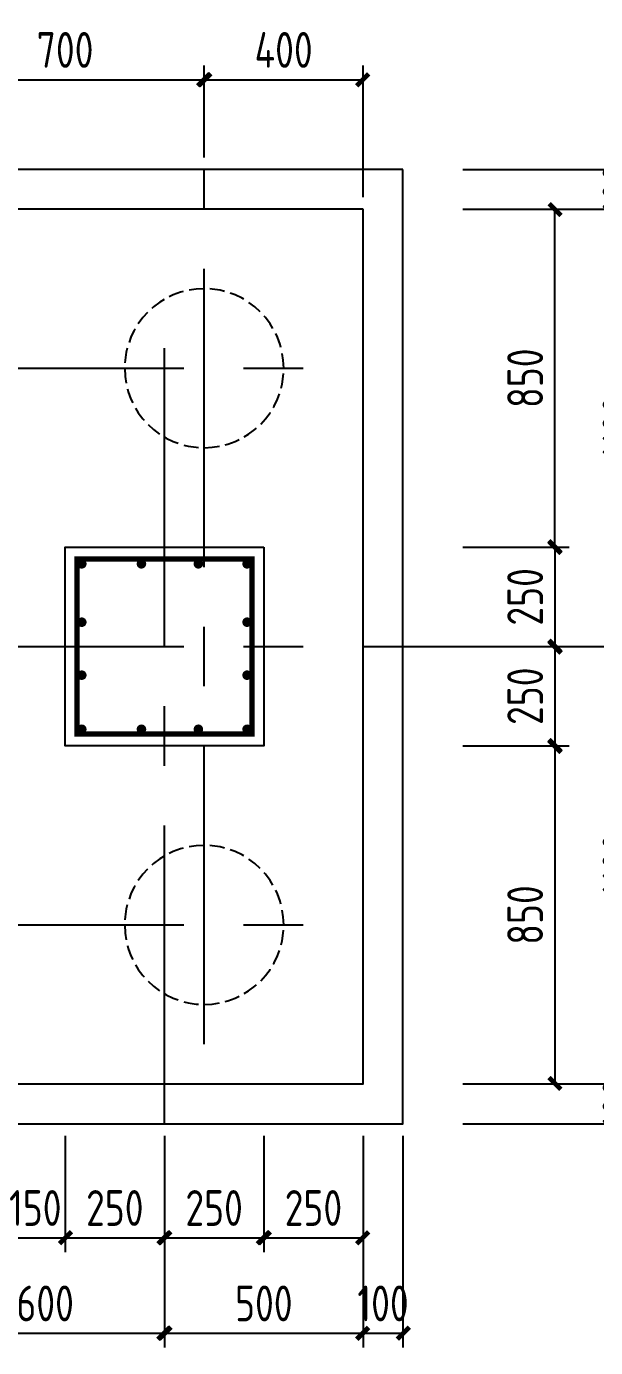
# Model space of a CAD drawing. Header units: millimetres. Extents: x 865490 to 879904, y 39442 to 44891.
# Drawn here: x 868400.6 to 868448.4, y 39617.9 to 39728.6 of the extents above; entities that cross this region are included whole.
import ezdxf

# ---------------------------------------------------------------- set-up
doc = ezdxf.new("R2010")
doc.units = ezdxf.units.MM
doc.header["$LTSCALE"] = 1000
doc.header["$MEASUREMENT"] = 0
for name, pattern in [('CENTER', [2, 1.25, -0.25, 0.25, -0.25]), ('DASH', [0.35, 0.25, -0.1]), ('DOTE', [2.42, 2, -0.2, 0.02, -0.2])]:
    doc.linetypes.add(name, pattern=pattern)
for name, color, linetype in [('1505', 2, 'Continuous'), ('1507', 6, 'Continuous'), ('1525', 1, 'Continuous'), ('DIM', 7, 'Continuous'), ('DOTE', 1, 'DOTE')]:
    doc.layers.add(name, color=color, linetype=linetype)
doc.styles.add('GBHZ', font='gbenor.shx', dxfattribs={"width": 0.9, "bigfont": 'gbcbig.shx'})
doc.dimstyles.new('Y30', dxfattribs={"dimscale": 0, "dimtxt": 3, "dimasz": 0.01, "dimexe": 1.2, "dimexo": 1, "dimgap": 1, "dimtad": 1, "dimdec": 0, "dimlfac": 30, "dimzin": 0, "dimdsep": 46, "dimtxsty": 'GBHZ', "dimblk1": 'DX', "dimblk2": 'DX', "dimsah": 1, "dimcen": 0.09, "dimdle": 1, "dimadec": 0, "dimazin": 0, "dimtfac": 1, "dimtdec": 0, "dimtix": 1, "dimtmove": 2, "dimatfit": 3, "dimldrblk": 'DX', "dimfxl": 0, "dimtolj": 1, "dimtzin": 0, "dimarcsym": 0})

# ---------------------------------------------------------------- blocks, each defined once
blk = doc.blocks.new('DX')
at = {"color": 0, "linetype": 'ByBlock', "const_width": 40}
blk.add_lwpolyline([(-54, -51), (46, 49)], dxfattribs=at)
blk = doc.blocks.new('*D2457')
at = {"layer": 'Defpoints', "color": 0, "transparency": 16777216}
for p in [(868392.19, 39636.62), (868412.19, 39636.62), (868412.19, 39619.06)]:
    blk.add_point(p, dxfattribs=at)
at = {"layer": 'dim', "color": 0, "lineweight": -2, "transparency": 16777216}
for p, q in [((868392.19, 39635.62), (868392.19, 39617.86)), ((868412.19, 39635.62), (868412.19, 39617.86)), ((868392.2, 39619.06), (868412.18, 39619.06))]:
    blk.add_line(p, q, dxfattribs=at)
at = {"layer": 'dim', "color": 0, "lineweight": -2, "transparency": 16777216, "xscale": 0.01, "yscale": 0.01, "zscale": 0.01, "rotation": 180}
blk.add_blockref('DX', (868392.19, 39619.06), dxfattribs=at)
at = {"layer": 'dim', "color": 0, "lineweight": -2, "transparency": 16777216, "xscale": 0.01, "yscale": 0.01, "zscale": 0.01}
blk.add_blockref('DX', (868412.19, 39619.06), dxfattribs=at)
at = {"layer": 'dim', "color": 0, "transparency": 16777216, "insert": (868402.19, 39621.56), "char_height": 3, "attachment_point": 5, "style": 'GBHZ'}
blk.add_mtext('\\A1;600', dxfattribs=at)
blk = doc.blocks.new('*D2458')
at = {"layer": 'Defpoints', "color": 0, "transparency": 16777216}
for p in [(868412.19, 39636.62), (868428.86, 39636.62), (868428.86, 39619.06)]:
    blk.add_point(p, dxfattribs=at)
at = {"layer": 'dim', "color": 0, "lineweight": -2, "transparency": 16777216}
for p, q in [((868412.19, 39635.62), (868412.19, 39617.86)), ((868428.86, 39635.62), (868428.86, 39617.86)), ((868412.2, 39619.06), (868428.85, 39619.06))]:
    blk.add_line(p, q, dxfattribs=at)
at = {"layer": 'dim', "color": 0, "lineweight": -2, "transparency": 16777216, "xscale": 0.01, "yscale": 0.01, "zscale": 0.01, "rotation": 180}
blk.add_blockref('DX', (868412.19, 39619.06), dxfattribs=at)
at = {"layer": 'dim', "color": 0, "lineweight": -2, "transparency": 16777216, "xscale": 0.01, "yscale": 0.01, "zscale": 0.01}
blk.add_blockref('DX', (868428.86, 39619.06), dxfattribs=at)
at = {"layer": 'dim', "color": 0, "transparency": 16777216, "insert": (868420.53, 39621.56), "char_height": 3, "attachment_point": 5, "style": 'GBHZ'}
blk.add_mtext('\\A1;500', dxfattribs=at)
blk = doc.blocks.new('*D2459')
at = {"layer": 'Defpoints', "color": 0, "transparency": 16777216}
for p in [(868428.86, 39636.62), (868432.19, 39636.62), (868432.19, 39619.06)]:
    blk.add_point(p, dxfattribs=at)
at = {"layer": 'dim', "color": 0, "lineweight": -2, "transparency": 16777216}
for p, q in [((868428.86, 39635.62), (868428.86, 39617.86)), ((868432.19, 39635.62), (868432.19, 39617.86)), ((868428.85, 39619.06), (868428.84, 39619.06)), ((868428.86, 39619.06), (868432.19, 39619.06)), ((868432.2, 39619.06), (868432.21, 39619.06))]:
    blk.add_line(p, q, dxfattribs=at)
at = {"layer": 'dim', "color": 0, "lineweight": -2, "transparency": 16777216, "xscale": 0.01, "yscale": 0.01, "zscale": 0.01}
blk.add_blockref('DX', (868428.86, 39619.06), dxfattribs=at)
at = {"layer": 'dim', "color": 0, "lineweight": -2, "transparency": 16777216, "xscale": 0.01, "yscale": 0.01, "zscale": 0.01, "rotation": 180}
blk.add_blockref('DX', (868432.19, 39619.06), dxfattribs=at)
at = {"layer": 'dim', "color": 0, "transparency": 16777216, "insert": (868430.53, 39621.56), "char_height": 3, "attachment_point": 5, "style": 'GBHZ'}
blk.add_mtext('\\A1;100', dxfattribs=at)
blk = doc.blocks.new('*D2465')
at = {"layer": 'Defpoints', "color": 0, "transparency": 16777216}
for p in [(868398.86, 39636.62), (868403.86, 39636.62), (868403.86, 39627.06)]:
    blk.add_point(p, dxfattribs=at)
at = {"layer": 'dim', "color": 0, "lineweight": -2, "transparency": 16777216}
for p, q in [((868398.86, 39635.62), (868398.86, 39625.86)), ((868403.86, 39635.62), (868403.86, 39625.86)), ((868398.85, 39627.06), (868398.84, 39627.06)), ((868398.86, 39627.06), (868403.86, 39627.06)), ((868403.87, 39627.06), (868403.88, 39627.06))]:
    blk.add_line(p, q, dxfattribs=at)
at = {"layer": 'dim', "color": 0, "lineweight": -2, "transparency": 16777216, "xscale": 0.01, "yscale": 0.01, "zscale": 0.01}
blk.add_blockref('DX', (868398.86, 39627.06), dxfattribs=at)
at = {"layer": 'dim', "color": 0, "lineweight": -2, "transparency": 16777216, "xscale": 0.01, "yscale": 0.01, "zscale": 0.01, "rotation": 180}
blk.add_blockref('DX', (868403.86, 39627.06), dxfattribs=at)
at = {"layer": 'dim', "color": 0, "transparency": 16777216, "insert": (868401.36, 39629.56), "char_height": 3, "attachment_point": 5, "style": 'GBHZ'}
blk.add_mtext('\\A1;150', dxfattribs=at)
blk = doc.blocks.new('*D2466')
at = {"layer": 'Defpoints', "color": 0, "transparency": 16777216}
for p in [(868403.86, 39636.62), (868412.19, 39636.62), (868412.19, 39627.06)]:
    blk.add_point(p, dxfattribs=at)
at = {"layer": 'dim', "color": 0, "lineweight": -2, "transparency": 16777216}
for p, q in [((868403.86, 39635.62), (868403.86, 39625.86)), ((868412.19, 39635.62), (868412.19, 39625.86)), ((868403.87, 39627.06), (868412.18, 39627.06))]:
    blk.add_line(p, q, dxfattribs=at)
at = {"layer": 'dim', "color": 0, "lineweight": -2, "transparency": 16777216, "xscale": 0.01, "yscale": 0.01, "zscale": 0.01, "rotation": 180}
blk.add_blockref('DX', (868403.86, 39627.06), dxfattribs=at)
at = {"layer": 'dim', "color": 0, "lineweight": -2, "transparency": 16777216, "xscale": 0.01, "yscale": 0.01, "zscale": 0.01}
blk.add_blockref('DX', (868412.19, 39627.06), dxfattribs=at)
at = {"layer": 'dim', "color": 0, "transparency": 16777216, "insert": (868408.03, 39629.56), "char_height": 3, "attachment_point": 5, "style": 'GBHZ'}
blk.add_mtext('\\A1;250', dxfattribs=at)
blk = doc.blocks.new('*D2467')
at = {"layer": 'Defpoints', "color": 0, "transparency": 16777216}
for p in [(868412.19, 39636.62), (868420.53, 39636.62), (868420.53, 39627.06)]:
    blk.add_point(p, dxfattribs=at)
at = {"layer": 'dim', "color": 0, "lineweight": -2, "transparency": 16777216}
for p, q in [((868412.19, 39635.62), (868412.19, 39625.86)), ((868420.53, 39635.62), (868420.53, 39625.86)), ((868412.2, 39627.06), (868420.52, 39627.06))]:
    blk.add_line(p, q, dxfattribs=at)
at = {"layer": 'dim', "color": 0, "lineweight": -2, "transparency": 16777216, "xscale": 0.01, "yscale": 0.01, "zscale": 0.01, "rotation": 180}
blk.add_blockref('DX', (868412.19, 39627.06), dxfattribs=at)
at = {"layer": 'dim', "color": 0, "lineweight": -2, "transparency": 16777216, "xscale": 0.01, "yscale": 0.01, "zscale": 0.01}
blk.add_blockref('DX', (868420.53, 39627.06), dxfattribs=at)
at = {"layer": 'dim', "color": 0, "transparency": 16777216, "insert": (868416.36, 39629.56), "char_height": 3, "attachment_point": 5, "style": 'GBHZ'}
blk.add_mtext('\\A1;250', dxfattribs=at)
blk = doc.blocks.new('*D2468')
at = {"layer": 'Defpoints', "color": 0, "transparency": 16777216}
for p in [(868420.53, 39636.62), (868428.86, 39636.62), (868428.86, 39627.06)]:
    blk.add_point(p, dxfattribs=at)
at = {"layer": 'dim', "color": 0, "lineweight": -2, "transparency": 16777216}
for p, q in [((868420.53, 39635.62), (868420.53, 39625.86)), ((868428.86, 39635.62), (868428.86, 39625.86)), ((868420.54, 39627.06), (868428.85, 39627.06))]:
    blk.add_line(p, q, dxfattribs=at)
at = {"layer": 'dim', "color": 0, "lineweight": -2, "transparency": 16777216, "xscale": 0.01, "yscale": 0.01, "zscale": 0.01, "rotation": 180}
blk.add_blockref('DX', (868420.53, 39627.06), dxfattribs=at)
at = {"layer": 'dim', "color": 0, "lineweight": -2, "transparency": 16777216, "xscale": 0.01, "yscale": 0.01, "zscale": 0.01}
blk.add_blockref('DX', (868428.86, 39627.06), dxfattribs=at)
at = {"layer": 'dim', "color": 0, "transparency": 16777216, "insert": (868424.69, 39629.56), "char_height": 3, "attachment_point": 5, "style": 'GBHZ'}
blk.add_mtext('\\A1;250', dxfattribs=at)
blk = doc.blocks.new('*D2470')
at = {"layer": 'Defpoints', "color": 0, "transparency": 16777216}
for p in [(868436.21, 39639.96), (868452.95, 39639.96), (868436.21, 39636.62)]:
    blk.add_point(p, dxfattribs=at)
at = {"layer": 'dim', "color": 0, "lineweight": -2, "transparency": 16777216}
for p, q in [((868437.21, 39639.96), (868454.15, 39639.96)), ((868452.95, 39639.97), (868452.95, 39639.98)), ((868452.95, 39636.62), (868452.95, 39639.96)), ((868437.21, 39636.62), (868454.15, 39636.62)), ((868452.95, 39636.61), (868452.95, 39636.6))]:
    blk.add_line(p, q, dxfattribs=at)
at = {"layer": 'dim', "color": 0, "lineweight": -2, "transparency": 16777216, "xscale": 0.01, "yscale": 0.01, "zscale": 0.01}
for p, rotation in [((868452.95, 39639.96), 270), ((868452.95, 39636.62), 90)]:
    blk.add_blockref('DX', p, dxfattribs=dict(at, rotation=rotation))
at = {"layer": 'dim', "color": 0, "transparency": 16777216, "insert": (868450.45, 39638.29), "char_height": 3, "attachment_point": 5, "rotation": 90, "style": 'GBHZ'}
blk.add_mtext('\\A1;100', dxfattribs=at)
blk = doc.blocks.new('*D2471')
at = {"layer": 'Defpoints', "color": 0, "transparency": 16777216}
for p in [(868436.21, 39676.62), (868452.95, 39676.62), (868436.21, 39639.96)]:
    blk.add_point(p, dxfattribs=at)
at = {"layer": 'dim', "color": 0, "lineweight": -2, "transparency": 16777216}
for p, q in [((868437.21, 39676.62), (868454.15, 39676.62)), ((868452.95, 39639.97), (868452.95, 39676.61)), ((868437.21, 39639.96), (868454.15, 39639.96))]:
    blk.add_line(p, q, dxfattribs=at)
at = {"layer": 'dim', "color": 0, "lineweight": -2, "transparency": 16777216, "xscale": 0.01, "yscale": 0.01, "zscale": 0.01}
for p, rotation in [((868452.95, 39676.62), 90), ((868452.95, 39639.96), 270)]:
    blk.add_blockref('DX', p, dxfattribs=dict(at, rotation=rotation))
at = {"layer": 'dim', "color": 0, "transparency": 16777216, "insert": (868450.45, 39658.29), "char_height": 3, "attachment_point": 5, "rotation": 90, "style": 'GBHZ'}
blk.add_mtext('\\A1;1100', dxfattribs=at)
blk = doc.blocks.new('*D2472')
at = {"layer": 'Defpoints', "color": 0, "transparency": 16777216}
for p in [(868436.21, 39713.29), (868452.95, 39713.29), (868436.21, 39676.62)]:
    blk.add_point(p, dxfattribs=at)
at = {"layer": 'dim', "color": 0, "lineweight": -2, "transparency": 16777216}
for p, q in [((868437.21, 39713.29), (868454.15, 39713.29)), ((868452.95, 39676.63), (868452.95, 39713.28)), ((868437.21, 39676.62), (868454.15, 39676.62))]:
    blk.add_line(p, q, dxfattribs=at)
at = {"layer": 'dim', "color": 0, "lineweight": -2, "transparency": 16777216, "xscale": 0.01, "yscale": 0.01, "zscale": 0.01}
for p, rotation in [((868452.95, 39713.29), 90), ((868452.95, 39676.62), 270)]:
    blk.add_blockref('DX', p, dxfattribs=dict(at, rotation=rotation))
at = {"layer": 'dim', "color": 0, "transparency": 16777216, "insert": (868450.45, 39694.96), "char_height": 3, "attachment_point": 5, "rotation": 90, "style": 'GBHZ'}
blk.add_mtext('\\A1;1100', dxfattribs=at)
blk = doc.blocks.new('*D2473')
at = {"layer": 'Defpoints', "color": 0, "transparency": 16777216}
for p in [(868436.21, 39716.62), (868452.95, 39716.62), (868436.21, 39713.29)]:
    blk.add_point(p, dxfattribs=at)
at = {"layer": 'dim', "color": 0, "lineweight": -2, "transparency": 16777216}
for p, q in [((868437.21, 39716.62), (868454.15, 39716.62)), ((868452.95, 39716.63), (868452.95, 39716.64)), ((868452.95, 39713.29), (868452.95, 39716.62)), ((868437.21, 39713.29), (868454.15, 39713.29)), ((868452.95, 39713.28), (868452.95, 39713.27))]:
    blk.add_line(p, q, dxfattribs=at)
at = {"layer": 'dim', "color": 0, "lineweight": -2, "transparency": 16777216, "xscale": 0.01, "yscale": 0.01, "zscale": 0.01}
for p, rotation in [((868452.95, 39716.62), 270), ((868452.95, 39713.29), 90)]:
    blk.add_blockref('DX', p, dxfattribs=dict(at, rotation=rotation))
at = {"layer": 'dim', "color": 0, "transparency": 16777216, "insert": (868450.45, 39714.96), "char_height": 3, "attachment_point": 5, "rotation": 90, "style": 'GBHZ'}
blk.add_mtext('\\A1;100', dxfattribs=at)
blk = doc.blocks.new('*D2476')
at = {"layer": 'Defpoints', "color": 0, "transparency": 16777216}
for p in [(868436.21, 39684.96), (868436.21, 39676.62), (868444.95, 39676.62)]:
    blk.add_point(p, dxfattribs=at)
at = {"layer": 'dim', "color": 0, "lineweight": -2, "transparency": 16777216}
for p, q in [((868437.21, 39684.96), (868446.15, 39684.96)), ((868444.95, 39684.95), (868444.95, 39676.63)), ((868437.21, 39676.62), (868446.15, 39676.62))]:
    blk.add_line(p, q, dxfattribs=at)
at = {"layer": 'dim', "color": 0, "lineweight": -2, "transparency": 16777216, "xscale": 0.01, "yscale": 0.01, "zscale": 0.01}
for p, rotation in [((868444.95, 39684.96), 90), ((868444.95, 39676.62), 270)]:
    blk.add_blockref('DX', p, dxfattribs=dict(at, rotation=rotation))
at = {"layer": 'dim', "color": 0, "transparency": 16777216, "insert": (868442.45, 39680.79), "char_height": 3, "attachment_point": 5, "rotation": 90, "style": 'GBHZ'}
blk.add_mtext('\\A1;250', dxfattribs=at)
blk = doc.blocks.new('*D2477')
at = {"layer": 'Defpoints', "color": 0, "transparency": 16777216}
for p in [(868436.21, 39676.62), (868436.21, 39668.29), (868444.95, 39668.29)]:
    blk.add_point(p, dxfattribs=at)
at = {"layer": 'dim', "color": 0, "lineweight": -2, "transparency": 16777216}
for p, q in [((868437.21, 39676.62), (868446.15, 39676.62)), ((868444.95, 39676.61), (868444.95, 39668.3)), ((868437.21, 39668.29), (868446.15, 39668.29))]:
    blk.add_line(p, q, dxfattribs=at)
at = {"layer": 'dim', "color": 0, "lineweight": -2, "transparency": 16777216, "xscale": 0.01, "yscale": 0.01, "zscale": 0.01}
for p, rotation in [((868444.95, 39676.62), 90), ((868444.95, 39668.29), 270)]:
    blk.add_blockref('DX', p, dxfattribs=dict(at, rotation=rotation))
at = {"layer": 'dim', "color": 0, "transparency": 16777216, "insert": (868442.45, 39672.46), "char_height": 3, "attachment_point": 5, "rotation": 90, "style": 'GBHZ'}
blk.add_mtext('\\A1;250', dxfattribs=at)
blk = doc.blocks.new('*D2478')
at = {"layer": 'Defpoints', "color": 0, "transparency": 16777216}
for p in [(868436.21, 39713.29), (868444.95, 39713.29), (868436.21, 39684.96)]:
    blk.add_point(p, dxfattribs=at)
at = {"layer": 'dim', "color": 0, "lineweight": -2, "transparency": 16777216}
for p, q in [((868437.21, 39713.29), (868446.15, 39713.29)), ((868444.95, 39684.97), (868444.95, 39713.28)), ((868437.21, 39684.96), (868446.15, 39684.96))]:
    blk.add_line(p, q, dxfattribs=at)
at = {"layer": 'dim', "color": 0, "lineweight": -2, "transparency": 16777216, "xscale": 0.01, "yscale": 0.01, "zscale": 0.01}
for p, rotation in [((868444.95, 39713.29), 90), ((868444.95, 39684.96), 270)]:
    blk.add_blockref('DX', p, dxfattribs=dict(at, rotation=rotation))
at = {"layer": 'dim', "color": 0, "transparency": 16777216, "insert": (868442.45, 39699.12), "char_height": 3, "attachment_point": 5, "rotation": 90, "style": 'GBHZ'}
blk.add_mtext('\\A1;850', dxfattribs=at)
blk = doc.blocks.new('*D2479')
at = {"layer": 'Defpoints', "color": 0, "transparency": 16777216}
for p in [(868436.21, 39668.29), (868436.21, 39639.96), (868444.95, 39639.96)]:
    blk.add_point(p, dxfattribs=at)
at = {"layer": 'dim', "color": 0, "lineweight": -2, "transparency": 16777216}
for p, q in [((868437.21, 39668.29), (868446.15, 39668.29)), ((868444.95, 39668.28), (868444.95, 39639.97)), ((868437.21, 39639.96), (868446.15, 39639.96))]:
    blk.add_line(p, q, dxfattribs=at)
at = {"layer": 'dim', "color": 0, "lineweight": -2, "transparency": 16777216, "xscale": 0.01, "yscale": 0.01, "zscale": 0.01}
for p, rotation in [((868444.95, 39668.29), 90), ((868444.95, 39639.96), 270)]:
    blk.add_blockref('DX', p, dxfattribs=dict(at, rotation=rotation))
at = {"layer": 'dim', "color": 0, "transparency": 16777216, "insert": (868442.45, 39654.12), "char_height": 3, "attachment_point": 5, "rotation": 90, "style": 'GBHZ'}
blk.add_mtext('\\A1;850', dxfattribs=at)
blk = doc.blocks.new('*D2495')
at = {"layer": 'Defpoints', "color": 0, "transparency": 16777216}
for p in [(868415.53, 39724.14), (868415.53, 39716.62), (868392.19, 39713.29)]:
    blk.add_point(p, dxfattribs=at)
at = {"layer": 'dim', "color": 0, "lineweight": -2, "transparency": 16777216}
for p, q in [((868392.19, 39714.29), (868392.19, 39725.34)), ((868415.53, 39717.62), (868415.53, 39725.34)), ((868392.2, 39724.14), (868415.52, 39724.14))]:
    blk.add_line(p, q, dxfattribs=at)
at = {"layer": 'dim', "color": 0, "lineweight": -2, "transparency": 16777216, "xscale": 0.01, "yscale": 0.01, "zscale": 0.01, "rotation": 180}
blk.add_blockref('DX', (868392.19, 39724.14), dxfattribs=at)
at = {"layer": 'dim', "color": 0, "lineweight": -2, "transparency": 16777216, "xscale": 0.01, "yscale": 0.01, "zscale": 0.01}
blk.add_blockref('DX', (868415.53, 39724.14), dxfattribs=at)
at = {"layer": 'dim', "color": 0, "transparency": 16777216, "insert": (868403.86, 39726.64), "char_height": 3, "attachment_point": 5, "style": 'GBHZ'}
blk.add_mtext('\\A1;700', dxfattribs=at)
blk = doc.blocks.new('*D2496')
at = {"layer": 'Defpoints', "color": 0, "transparency": 16777216}
for p in [(868428.86, 39724.14), (868415.53, 39716.62), (868428.86, 39713.29)]:
    blk.add_point(p, dxfattribs=at)
at = {"layer": 'dim', "color": 0, "lineweight": -2, "transparency": 16777216}
for p, q in [((868415.53, 39717.62), (868415.53, 39725.34)), ((868428.86, 39714.29), (868428.86, 39725.34)), ((868415.54, 39724.14), (868428.85, 39724.14))]:
    blk.add_line(p, q, dxfattribs=at)
at = {"layer": 'dim', "color": 0, "lineweight": -2, "transparency": 16777216, "xscale": 0.01, "yscale": 0.01, "zscale": 0.01, "rotation": 180}
blk.add_blockref('DX', (868415.53, 39724.14), dxfattribs=at)
at = {"layer": 'dim', "color": 0, "lineweight": -2, "transparency": 16777216, "xscale": 0.01, "yscale": 0.01, "zscale": 0.01}
blk.add_blockref('DX', (868428.86, 39724.14), dxfattribs=at)
at = {"layer": 'dim', "color": 0, "transparency": 16777216, "insert": (868422.19, 39726.64), "char_height": 3, "attachment_point": 5, "style": 'GBHZ'}
blk.add_mtext('\\A1;400', dxfattribs=at)

msp = doc.modelspace()

# ---------------------------------------------------------------- linework, layer by layer
at = {"layer": '1505'}
for points in [[(868432.194, 39716.624), (868352.194, 39716.624), (868352.194, 39636.624), (868432.194, 39636.624)], [(868428.861, 39713.291), (868355.527, 39713.291), (868355.527, 39639.958), (868428.861, 39639.958)], [(868420.527, 39684.958), (868420.527, 39668.291), (868403.861, 39668.291), (868403.861, 39684.958)]]:
    msp.add_lwpolyline(points, close=True, dxfattribs=at)
at = {"layer": '1507', "linetype": 'DASH', "ltscale": 0.005}
for points in [[(868408.861, 39699.958, -1), (868422.194, 39699.958, -1)], [(868408.861, 39653.291, 1), (868422.194, 39653.291, 1)]]:
    msp.add_lwpolyline(points, format="xyb", close=True, dxfattribs=at)
at = {"layer": '1525', "const_width": 0.45}
msp.add_lwpolyline([(868404.861, 39669.291), (868404.861, 39683.958), (868419.527, 39683.958), (868419.527, 39669.291), (868404.861, 39669.291)], dxfattribs=at)
at = {"layer": '1525', "const_width": 0.4}
for points in [[(868405.261, 39683.358, -1), (868405.261, 39683.758, -1), (868405.261, 39683.358, -1)], [(868410.264, 39683.358, 1), (868410.264, 39683.758, 1), (868410.264, 39683.358, 1)], [(868415.041, 39683.358, -1), (868415.041, 39683.758, -1), (868415.041, 39683.358, -1)], [(868419.127, 39683.358, -1), (868419.127, 39683.758, -1), (868419.127, 39683.358, -1)], [(868405.261, 39678.467, -1), (868405.261, 39678.867, -1), (868405.261, 39678.467, -1)], [(868419.127, 39678.467, -1), (868419.127, 39678.867, -1), (868419.127, 39678.467, -1)], [(868405.261, 39674.025, -1), (868405.261, 39674.425, -1), (868405.261, 39674.025, -1)], [(868419.127, 39674.025, -1), (868419.127, 39674.425, -1), (868419.127, 39674.025, -1)], [(868405.261, 39669.491, -1), (868405.261, 39669.891, -1), (868405.261, 39669.491, -1)], [(868410.264, 39669.491, 1), (868410.264, 39669.891, 1), (868410.264, 39669.491, 1)], [(868415.041, 39669.491, -1), (868415.041, 39669.891, -1), (868415.041, 39669.491, -1)], [(868419.127, 39669.491, -1), (868419.127, 39669.891, -1), (868419.127, 39669.491, -1)]]:
    msp.add_lwpolyline(points, format="xyb", dxfattribs=at)
at = {"layer": 'DOTE', "linetype": 'CENTER', "ltscale": 0.02}
for p, q in [((868415.527, 39643.291), (868415.527, 39716.624)), ((868412.194, 39636.624), (868412.194, 39706.624)), ((868348.823, 39699.958), (868424.201, 39699.958)), ((868348.823, 39676.624), (868441.123, 39676.624)), ((868348.823, 39653.291), (868424.739, 39653.291))]:
    msp.add_line(p, q, dxfattribs=at)

# ---------------------------------------------------------------- dimensions: what is measured, and where the dimension line sits
at = {"layer": 'dim'}
for base, p1, p2, picture, middle in [((868415.527, 39724.141), (868392.194, 39713.291), (868415.527, 39716.624), '*D2495', (868403.861, 39726.641)), ((868428.861, 39724.141), (868415.527, 39716.624), (868428.861, 39713.291), '*D2496', (868422.194, 39726.641)), ((868412.194, 39619.058), (868392.194, 39636.624), (868412.194, 39636.624), '*D2457', (868402.194, 39621.558)), ((868403.861, 39627.058), (868398.861, 39636.624), (868403.861, 39636.624), '*D2465', (868401.361, 39629.558)), ((868412.194, 39627.058), (868403.861, 39636.624), (868412.194, 39636.624), '*D2466', (868408.027, 39629.558)), ((868428.861, 39619.058), (868412.194, 39636.624), (868428.861, 39636.624), '*D2458', (868420.527, 39621.558)), ((868420.527, 39627.058), (868412.194, 39636.624), (868420.527, 39636.624), '*D2467', (868416.361, 39629.558)), ((868428.861, 39627.058), (868420.527, 39636.624), (868428.861, 39636.624), '*D2468', (868424.694, 39629.558)), ((868432.194, 39619.058), (868428.861, 39636.624), (868432.194, 39636.624), '*D2459', (868430.527, 39621.558))]:
    dim = msp.add_linear_dim(base=base, p1=p1, p2=p2, dimstyle='Y30', override={"dimscale": 1}, dxfattribs=at)
    dim.commit()
    dim.dimension.update_dxf_attribs({"geometry": picture, "text_midpoint": middle})
for base, p1, p2, picture, middle in [((868452.946, 39716.624), (868436.214, 39713.291), (868436.214, 39716.624), '*D2473', (868450.446, 39714.958)), ((868452.946, 39713.291), (868436.214, 39676.624), (868436.214, 39713.291), '*D2472', (868450.446, 39694.958)), ((868444.946, 39713.291), (868436.214, 39684.958), (868436.214, 39713.291), '*D2478', (868442.446, 39699.124)), ((868444.946, 39676.624), (868436.214, 39684.958), (868436.214, 39676.624), '*D2476', (868442.446, 39680.791)), ((868452.946, 39676.624), (868436.214, 39639.958), (868436.214, 39676.624), '*D2471', (868450.446, 39658.291)), ((868444.946, 39668.291), (868436.214, 39676.624), (868436.214, 39668.291), '*D2477', (868442.446, 39672.458)), ((868444.946, 39639.958), (868436.214, 39668.291), (868436.214, 39639.958), '*D2479', (868442.446, 39654.124)), ((868452.946, 39639.958), (868436.214, 39636.624), (868436.214, 39639.958), '*D2470', (868450.446, 39638.291))]:
    dim = msp.add_linear_dim(base=base, p1=p1, p2=p2, angle=90, dimstyle='Y30', override={"dimscale": 1}, dxfattribs=at)
    dim.commit()
    dim.dimension.update_dxf_attribs({"geometry": picture, "text_midpoint": middle})

doc.saveas('drawing.dxf')
